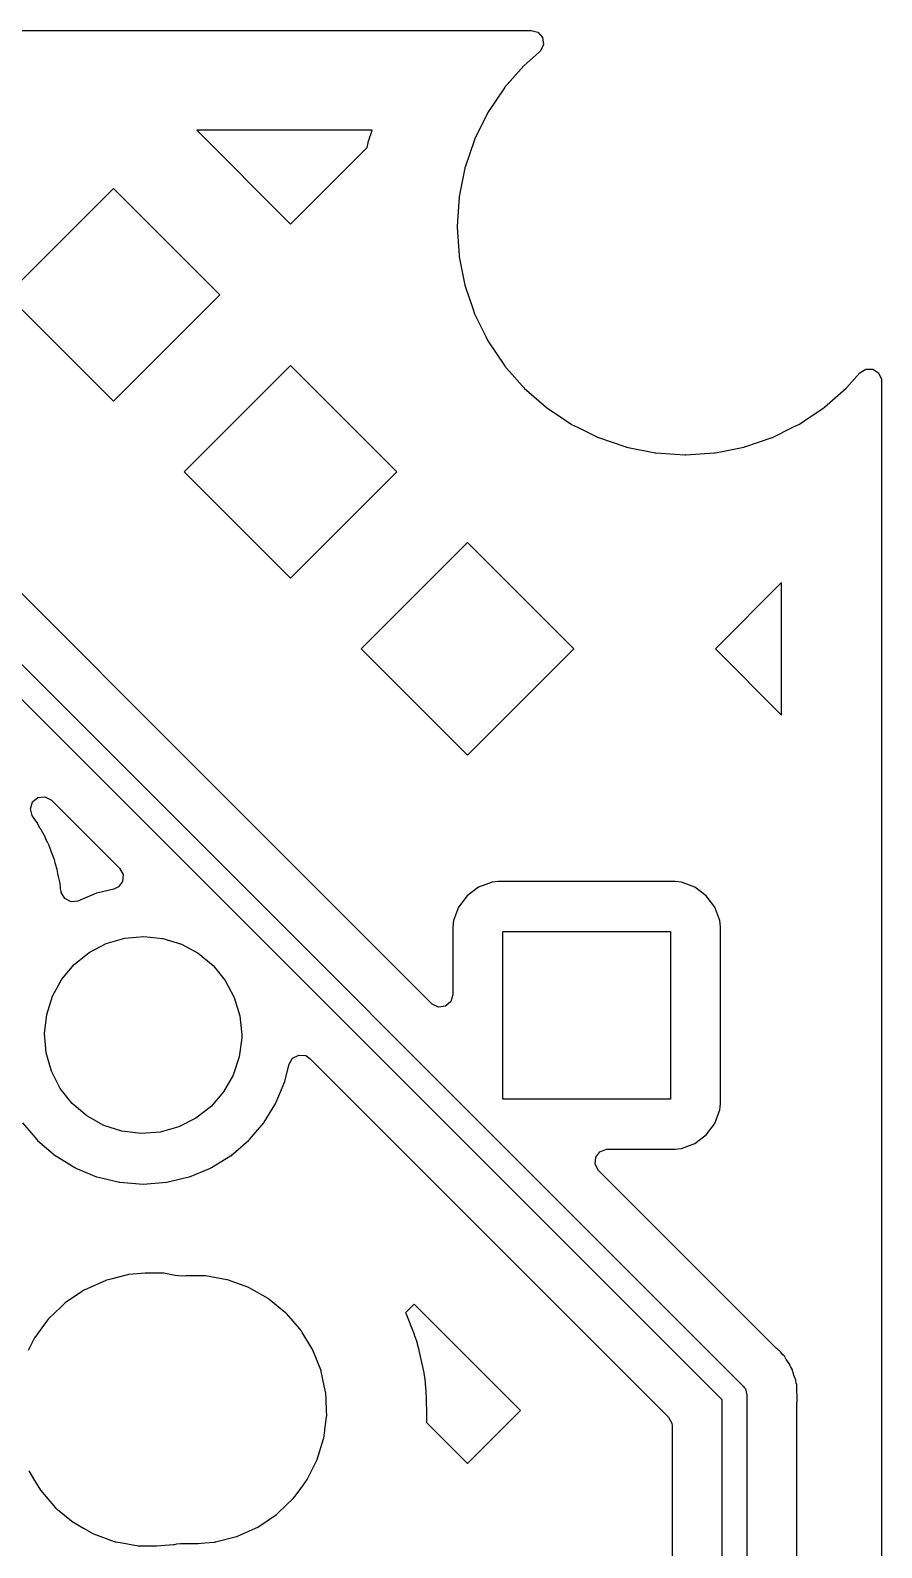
# Model space of a CAD drawing. Extents: x 124.5 to 210, y -114.5 to -26.5.
# Drawn here: x 201.36 to 209.99, y -41.9 to -26.51 of the extents above; entities that cross this region are included whole.
import ezdxf

# ---------------------------------------------------------------- set-up
doc = ezdxf.new("R2010")
doc.units = 0
doc.layers.add('BLACK', color=7, linetype='CONTINUOUS')

msp = doc.modelspace()

# ---------------------------------------------------------------- linework, layer by layer
at = {"layer": 'BLACK', "linetype": 'CONTINUOUS'}
for p, q in [((128.065, -26.5085), (206.435, -26.5085)), ((206.435, -26.5085), (206.503, -26.5285)), ((206.503, -26.5285), (206.55, -26.5822)), ((206.55, -26.5822), (206.56, -26.6524)), ((206.518, -26.7292), (206.364, -26.8641)), ((206.53, -26.717), (206.518, -26.7292)), ((206.56, -26.6524), (206.53, -26.717)), ((206.361, -26.8672), (206.167, -27.0886)), ((206.364, -26.8641), (206.361, -26.8672)), ((206.167, -27.0886), (206.165, -27.0917)), ((206.167, -27.0886), (206.167, -27.0886)), ((206.165, -27.0917), (205.996, -27.3433)), ((205.996, -27.3433), (205.863, -27.6147)), ((204.823, -27.5225), (203.045, -27.5225)), ((203.045, -27.5225), (203.996, -28.4738)), ((204.805, -27.5753), (204.823, -27.5225)), ((203.996, -28.4738), (204.772, -27.698)), ((204.772, -27.698), (204.783, -27.6508)), ((204.783, -27.6508), (204.784, -27.6468)), ((204.784, -27.6468), (204.788, -27.6309)), ((204.788, -27.6309), (204.789, -27.6269)), ((204.789, -27.6269), (204.804, -27.5792)), ((204.804, -27.5792), (204.805, -27.5753)), ((205.861, -27.6186), (205.767, -27.8961)), ((205.863, -27.6147), (205.861, -27.6186)), ((205.861, -27.6186), (205.861, -27.6186)), ((205.765, -27.9053), (205.717, -28.1421)), ((205.767, -27.8961), (205.765, -27.9012)), ((205.765, -27.9012), (205.765, -27.9053)), ((205.765, -27.9053), (205.765, -27.9053)), ((202.2, -28.1118), (201.121, -29.1908)), ((203.279, -29.1908), (202.2, -28.1118)), ((205.717, -28.1421), (205.706, -28.198)), ((205.706, -28.2021), (205.694, -28.3936)), ((205.706, -28.198), (205.706, -28.2021)), ((205.706, -28.2021), (205.706, -28.2021)), ((205.694, -28.3936), (205.687, -28.5)), ((205.687, -28.5), (205.687, -28.5041)), ((205.687, -28.5041), (205.706, -28.7939)), ((205.706, -28.7939), (205.706, -28.802)), ((205.706, -28.802), (205.707, -28.806)), ((205.707, -28.806), (205.707, -28.806)), ((205.707, -28.806), (205.765, -29.0947)), ((201.121, -29.1908), (202.2, -30.2699)), ((202.2, -30.2699), (203.279, -29.1908)), ((205.765, -29.0947), (205.765, -29.0988)), ((205.765, -29.0988), (205.767, -29.1027)), ((205.767, -29.1027), (205.767, -29.1027)), ((205.767, -29.1027), (205.844, -29.3302)), ((205.844, -29.3302), (205.863, -29.3853)), ((205.863, -29.3853), (205.892, -29.4439)), ((205.892, -29.4439), (205.976, -29.6146)), ((205.976, -29.6146), (205.996, -29.6567)), ((205.996, -29.6567), (206.165, -29.9083)), ((203.996, -29.9078), (202.917, -30.9869)), ((205.075, -30.9869), (203.996, -29.9078)), ((206.165, -29.9083), (206.167, -29.9114)), ((206.167, -29.9114), (206.167, -29.9114)), ((206.167, -29.9114), (206.344, -30.1133)), ((209.636, -30.1359), (209.771, -29.982)), ((209.771, -29.982), (209.831, -29.944)), ((209.831, -29.944), (209.902, -29.9444)), ((209.902, -29.9444), (209.961, -29.9832)), ((209.961, -29.9832), (209.99, -30.0479)), ((206.344, -30.1133), (206.364, -30.1359)), ((206.364, -30.1359), (206.367, -30.1386)), ((206.367, -30.1386), (206.589, -30.3327)), ((209.411, -30.3327), (209.633, -30.1386)), ((209.633, -30.1386), (209.636, -30.1359)), ((209.99, -30.0479), (209.992, -30.0651)), ((209.992, -30.0651), (209.992, -110.935)), ((206.589, -30.3327), (206.589, -30.3327)), ((206.589, -30.3327), (206.592, -30.3354)), ((206.592, -30.3354), (206.595, -30.3377)), ((206.595, -30.3377), (206.595, -30.3377)), ((206.595, -30.3377), (206.723, -30.4229)), ((206.723, -30.4229), (206.843, -30.5035)), ((209.157, -30.5035), (209.277, -30.4229)), ((209.277, -30.4229), (209.405, -30.3377)), ((209.405, -30.3377), (209.408, -30.3354)), ((209.405, -30.3377), (209.405, -30.3377)), ((209.408, -30.3354), (209.411, -30.3327)), ((209.411, -30.3327), (209.411, -30.3327)), ((206.843, -30.5035), (206.847, -30.5053)), ((206.847, -30.5053), (206.847, -30.5053)), ((206.847, -30.5053), (206.908, -30.5354)), ((206.908, -30.5354), (207.115, -30.6374)), ((208.885, -30.6374), (209.092, -30.5354)), ((209.092, -30.5354), (209.153, -30.5053)), ((209.153, -30.5053), (209.157, -30.5035)), ((209.153, -30.5053), (209.153, -30.5053)), ((207.115, -30.6374), (207.119, -30.6387)), ((207.119, -30.6387), (207.119, -30.6387)), ((207.119, -30.6387), (207.397, -30.7333)), ((207.397, -30.7333), (207.397, -30.7333)), ((207.397, -30.7333), (207.401, -30.7346)), ((207.401, -30.7346), (207.405, -30.7354)), ((207.405, -30.7354), (207.405, -30.7354)), ((207.405, -30.7354), (207.694, -30.7929)), ((208.306, -30.7929), (208.595, -30.7354)), ((208.595, -30.7354), (208.599, -30.7346)), ((208.595, -30.7354), (208.595, -30.7354)), ((208.599, -30.7346), (208.603, -30.7333)), ((208.603, -30.7333), (208.881, -30.6387)), ((208.603, -30.7333), (208.603, -30.7333)), ((208.881, -30.6387), (208.885, -30.6374)), ((208.881, -30.6387), (208.881, -30.6387)), ((207.694, -30.7929), (207.694, -30.7929)), ((207.694, -30.7929), (207.698, -30.7937)), ((207.698, -30.7937), (207.702, -30.7939)), ((207.702, -30.7939), (207.702, -30.7939)), ((207.702, -30.7939), (207.996, -30.8132)), ((207.996, -30.8132), (208, -30.8135)), ((208, -30.8135), (208.004, -30.8132)), ((208.004, -30.8132), (208.298, -30.7939)), ((208.298, -30.7939), (208.302, -30.7937)), ((208.298, -30.7939), (208.298, -30.7939)), ((208.302, -30.7937), (208.306, -30.7929)), ((208.306, -30.7929), (208.306, -30.7929)), ((202.917, -30.9869), (203.996, -32.0659)), ((203.996, -32.0659), (205.075, -30.9869)), ((203.131, -34.0847), (200.629, -31.5827)), ((205.792, -31.7039), (204.713, -32.7829)), ((206.871, -32.7829), (205.792, -31.7039)), ((200.213, -31.8866), (208.588, -40.2616)), ((208.375, -40.4018), (200.073, -32.1)), ((208.977, -32.1107), (208.305, -32.7829)), ((208.977, -33.4551), (208.977, -32.1107)), ((204.713, -32.7829), (205.792, -33.862)), ((205.792, -33.862), (206.871, -32.7829)), ((208.305, -32.7829), (208.977, -33.4551)), ((205.426, -36.3805), (203.131, -34.0847)), ((201.378, -34.3364), (201.433, -34.2911)), ((201.433, -34.2911), (201.503, -34.2825)), ((201.503, -34.2825), (201.572, -34.3177)), ((201.572, -34.3177), (202.262, -35.0084)), ((201.357, -34.4041), (201.378, -34.3364)), ((201.375, -34.4726), (201.357, -34.4041)), ((201.394, -34.503), (201.375, -34.4726)), ((201.4, -34.5123), (201.394, -34.503)), ((201.425, -34.5453), (201.4, -34.5123)), ((201.428, -34.5492), (201.425, -34.5453)), ((201.425, -34.5453), (201.425, -34.5453)), ((201.43, -34.5536), (201.428, -34.5492)), ((201.457, -34.6052), (201.43, -34.5536)), ((201.43, -34.5536), (201.43, -34.5536)), ((201.461, -34.6127), (201.457, -34.6052)), ((201.497, -34.6719), (201.461, -34.6127)), ((201.5, -34.6761), (201.497, -34.6719)), ((201.497, -34.6719), (201.497, -34.6719)), ((201.521, -34.7266), (201.5, -34.6761)), ((201.526, -34.7367), (201.521, -34.7266)), ((201.54, -34.7638), (201.526, -34.7367)), ((201.547, -34.7771), (201.54, -34.7638)), ((201.548, -34.7818), (201.547, -34.7771)), ((201.567, -34.8364), (201.548, -34.7818)), ((201.57, -34.8445), (201.567, -34.8364)), ((201.598, -34.9137), (201.57, -34.8445)), ((201.6, -34.9185), (201.598, -34.9137)), ((201.611, -34.9671), (201.6, -34.9185)), ((201.614, -34.9779), (201.611, -34.9671)), ((201.625, -35.0095), (201.614, -34.9779)), ((201.629, -35.0208), (201.625, -35.0095)), ((201.632, -35.04), (201.629, -35.0208)), ((201.639, -35.0821), (201.632, -35.04)), ((201.641, -35.0905), (201.639, -35.0821)), ((201.657, -35.1589), (201.641, -35.0905)), ((202.262, -35.0084), (202.296, -35.0707)), ((202.296, -35.0707), (202.291, -35.1415)), ((201.658, -35.1637), (201.657, -35.1589)), ((201.657, -35.1589), (201.657, -35.1589)), ((201.661, -35.1983), (201.658, -35.1637)), ((201.663, -35.2187), (201.661, -35.1983)), ((201.664, -35.2298), (201.663, -35.2187)), ((201.667, -35.2455), (201.664, -35.2298)), ((201.669, -35.2557), (201.667, -35.2455)), ((202.103, -35.2439), (202.032, -35.2609)), ((202.203, -35.22), (202.103, -35.2439)), ((202.249, -35.1983), (202.203, -35.22)), ((202.291, -35.1415), (202.249, -35.1983)), ((205.903, -35.1994), (205.787, -35.2867)), ((206.04, -35.1483), (205.903, -35.1994)), ((206.102, -35.1415), (206.04, -35.1483)), ((207.898, -35.1415), (206.102, -35.1415)), ((207.96, -35.1483), (207.898, -35.1415)), ((208.097, -35.1994), (207.96, -35.1483)), ((208.213, -35.2867), (208.097, -35.1994)), ((201.705, -35.3167), (201.669, -35.2557)), ((201.769, -35.3485), (201.705, -35.3167)), ((201.839, -35.3409), (201.769, -35.3485)), ((202.028, -35.2628), (201.839, -35.3409)), ((202.032, -35.2609), (202.028, -35.2628)), ((202.028, -35.2628), (202.028, -35.2628)), ((205.787, -35.2867), (205.699, -35.4033)), ((208.301, -35.4033), (208.213, -35.2867)), ((205.648, -35.5397), (205.641, -35.6019)), ((205.699, -35.4033), (205.648, -35.5397)), ((208.352, -35.5397), (208.301, -35.4033)), ((208.358, -35.6019), (208.352, -35.5397)), ((202.313, -35.7177), (202.507, -35.7)), ((202.507, -35.7), (202.701, -35.7204)), ((205.641, -35.6019), (205.641, -36.2914)), ((206.15, -37.35), (206.15, -35.65)), ((206.15, -35.65), (207.85, -35.65)), ((207.85, -35.65), (207.85, -37.35)), ((208.358, -37.3981), (208.358, -35.6019)), ((201.8, -35.9855), (201.952, -35.8632)), ((201.952, -35.8632), (202.125, -35.7728)), ((202.125, -35.7728), (202.313, -35.7177)), ((202.701, -35.7204), (202.888, -35.7781)), ((202.888, -35.7781), (203.059, -35.871)), ((201.675, -36.135), (201.8, -35.9855)), ((203.059, -35.871), (203.21, -35.9954)), ((203.21, -35.9954), (203.333, -36.1466)), ((201.581, -36.3061), (201.675, -36.135)), ((203.333, -36.1466), (203.425, -36.3189)), ((201.522, -36.4921), (201.581, -36.3061)), ((203.425, -36.3189), (203.481, -36.5058)), ((205.641, -36.2914), (205.621, -36.3595)), ((205.433, -36.3866), (205.426, -36.3805)), ((205.498, -36.4161), (205.433, -36.3866)), ((205.568, -36.406), (205.498, -36.4161)), ((205.621, -36.3595), (205.568, -36.406)), ((201.5, -36.686), (201.522, -36.4921)), ((203.481, -36.5058), (203.5, -36.7)), ((201.516, -36.8805), (201.5, -36.686)), ((203.5, -36.7279), (203.475, -36.9215)), ((203.5, -36.7), (203.5, -36.7279)), ((201.57, -37.0681), (201.516, -36.8805)), ((203.475, -36.9215), (203.414, -37.1067)), ((203.98, -36.9972), (204.015, -36.9356)), ((204.015, -36.9356), (204.078, -36.903)), ((204.078, -36.903), (204.149, -36.9095)), ((204.149, -36.9095), (204.192, -36.9375)), ((204.192, -36.9375), (207.83, -40.5755)), ((201.659, -37.2417), (201.57, -37.0681)), ((203.939, -37.1676), (203.98, -36.9972)), ((201.781, -37.3947), (201.659, -37.2417)), ((203.414, -37.1067), (203.317, -37.2764)), ((203.85, -37.3824), (203.937, -37.1722)), ((203.937, -37.1722), (203.939, -37.1676)), ((203.937, -37.1722), (203.937, -37.1722)), ((201.929, -37.5211), (201.781, -37.3947)), ((203.317, -37.2764), (203.19, -37.4242)), ((203.727, -37.5852), (203.846, -37.3912)), ((203.846, -37.3912), (203.848, -37.387)), ((203.848, -37.387), (203.85, -37.3824)), ((207.85, -37.35), (206.15, -37.35)), ((208.352, -37.4603), (208.358, -37.3981)), ((202.1, -37.6164), (201.929, -37.5211)), ((203.036, -37.5443), (202.862, -37.6323)), ((203.19, -37.4242), (203.036, -37.5443)), ((208.301, -37.5967), (208.352, -37.4603)), ((201.276, -37.5894), (201.381, -37.7128)), ((202.285, -37.6767), (202.1, -37.6164)), ((202.479, -37.6998), (202.285, -37.6767)), ((202.674, -37.6848), (202.479, -37.6998)), ((202.862, -37.6323), (202.674, -37.6848)), ((203.619, -37.7128), (203.724, -37.5894)), ((203.724, -37.5894), (203.727, -37.5852)), ((203.727, -37.5852), (203.727, -37.5852)), ((208.213, -37.7133), (208.301, -37.5967)), ((201.381, -37.7128), (201.422, -37.7605)), ((201.422, -37.7605), (201.43, -37.77)), ((201.43, -37.77), (201.611, -37.9242)), ((203.389, -37.9242), (203.57, -37.77)), ((203.57, -37.77), (203.578, -37.7605)), ((203.578, -37.7605), (203.619, -37.7128)), ((207.133, -37.8836), (207.2, -37.8588)), ((207.2, -37.8588), (207.209, -37.8585)), ((207.209, -37.8585), (207.898, -37.8585)), ((207.898, -37.8585), (207.96, -37.8517)), ((207.96, -37.8517), (208.097, -37.8006)), ((208.097, -37.8006), (208.213, -37.7133)), ((201.611, -37.9242), (201.615, -37.9268)), ((201.615, -37.9268), (201.615, -37.9268)), ((201.615, -37.9268), (201.806, -38.0437)), ((203.194, -38.0437), (203.385, -37.9268)), ((203.385, -37.9268), (203.389, -37.9242)), ((203.385, -37.9268), (203.385, -37.9268)), ((207.085, -38.0113), (207.091, -37.9405)), ((207.119, -38.0736), (207.085, -38.0113)), ((207.091, -37.9405), (207.133, -37.8836)), ((201.806, -38.0437), (201.813, -38.0482)), ((201.813, -38.0482), (201.818, -38.0501)), ((201.818, -38.0501), (201.818, -38.0501)), ((201.818, -38.0501), (202.028, -38.1372)), ((202.028, -38.1372), (202.032, -38.1391)), ((202.032, -38.1391), (202.093, -38.1537)), ((202.093, -38.1537), (202.258, -38.1934)), ((202.742, -38.1934), (202.907, -38.1537)), ((202.907, -38.1537), (202.968, -38.1391)), ((202.968, -38.1391), (202.972, -38.1372)), ((202.972, -38.1372), (203.182, -38.0501)), ((203.182, -38.0501), (203.187, -38.0482)), ((203.182, -38.0501), (203.182, -38.0501)), ((203.187, -38.0482), (203.194, -38.0437)), ((208.923, -39.8767), (207.119, -38.0736)), ((202.258, -38.1934), (202.258, -38.1934)), ((202.258, -38.1934), (202.263, -38.1945)), ((202.263, -38.1945), (202.5, -38.2132)), ((202.5, -38.2132), (202.737, -38.1945)), ((202.737, -38.1945), (202.742, -38.1934)), ((202.742, -38.1934), (202.742, -38.1934)), ((202.114, -39.1925), (201.91, -39.2846)), ((202.119, -39.1903), (202.114, -39.1925)), ((202.114, -39.1925), (202.114, -39.1925)), ((202.173, -39.1763), (202.119, -39.1903)), ((202.341, -39.1327), (202.173, -39.1763)), ((202.346, -39.1313), (202.341, -39.1327)), ((202.341, -39.1327), (202.341, -39.1327)), ((202.351, -39.1309), (202.346, -39.1313)), ((202.44, -39.1234), (202.351, -39.1309)), ((202.351, -39.1309), (202.351, -39.1309)), ((202.521, -39.1165), (202.44, -39.1234)), ((202.686, -39.1165), (202.521, -39.1165)), ((202.688, -39.1166), (202.686, -39.1165)), ((202.707, -39.1175), (202.688, -39.1166)), ((202.688, -39.1166), (202.688, -39.1166)), ((202.711, -39.1177), (202.707, -39.1175)), ((202.707, -39.1175), (202.707, -39.1175)), ((202.825, -39.1384), (202.711, -39.1177)), ((202.858, -39.1443), (202.825, -39.1384)), ((202.891, -39.1458), (202.858, -39.1443)), ((202.933, -39.1423), (202.891, -39.1458)), ((202.942, -39.1415), (202.933, -39.1423)), ((203.104, -39.1415), (202.942, -39.1415)), ((203.106, -39.1416), (203.104, -39.1415)), ((203.111, -39.1418), (203.106, -39.1416)), ((203.106, -39.1416), (203.106, -39.1416)), ((203.128, -39.1426), (203.111, -39.1418)), ((203.132, -39.1434), (203.128, -39.1426)), ((203.35, -39.1827), (203.132, -39.1434)), ((203.132, -39.1434), (203.132, -39.1434)), ((203.355, -39.1837), (203.35, -39.1827)), ((203.35, -39.1827), (203.35, -39.1827)), ((203.572, -39.2623), (203.355, -39.1837)), ((201.875, -39.3065), (201.71, -39.4179)), ((201.9, -39.2897), (201.875, -39.3065)), ((201.905, -39.2868), (201.9, -39.2897)), ((201.9, -39.2897), (201.9, -39.2897)), ((201.91, -39.2846), (201.905, -39.2868)), ((201.91, -39.2846), (201.91, -39.2846)), ((203.577, -39.265), (203.572, -39.2623)), ((203.768, -39.3737), (203.577, -39.265)), ((203.772, -39.3764), (203.768, -39.3737)), ((203.768, -39.3737), (203.768, -39.3737)), ((203.776, -39.3798), (203.772, -39.3764)), ((203.891, -39.474), (203.776, -39.3798)), ((203.776, -39.3798), (203.776, -39.3798)), ((201.668, -39.4575), (201.54, -39.58)), ((201.706, -39.4216), (201.668, -39.4575)), ((201.71, -39.4179), (201.706, -39.4216)), ((201.706, -39.4216), (201.706, -39.4216)), ((203.944, -39.5176), (203.891, -39.474)), ((203.951, -39.5226), (203.944, -39.5176)), ((203.954, -39.5266), (203.951, -39.5226)), ((204.089, -39.6819), (203.954, -39.5266)), ((203.954, -39.5266), (203.954, -39.5266)), ((205.25, -39.4301), (205.163, -39.5176)), ((205.163, -39.5176), (205.164, -39.5213)), ((205.164, -39.5213), (205.249, -39.7358)), ((206.329, -40.5092), (205.25, -39.4301)), ((201.528, -39.596), (201.4, -39.7683)), ((201.537, -39.5842), (201.528, -39.596)), ((201.54, -39.58), (201.537, -39.5842)), ((201.537, -39.5842), (201.537, -39.5842)), ((204.102, -39.6967), (204.089, -39.6819)), ((204.114, -39.7173), (204.102, -39.6967)), ((201.398, -39.7731), (201.333, -39.9)), ((201.4, -39.7683), (201.398, -39.7731)), ((201.398, -39.7731), (201.398, -39.7731)), ((204.214, -39.8826), (204.114, -39.7173)), ((205.249, -39.7358), (205.251, -39.7408)), ((205.251, -39.7408), (205.272, -39.8017)), ((205.272, -39.8017), (205.274, -39.8067)), ((205.274, -39.8067), (205.28, -39.8271)), ((205.28, -39.8271), (205.281, -39.8323)), ((205.281, -39.8323), (205.297, -39.8948)), ((204.221, -39.8938), (204.214, -39.8826)), ((204.223, -39.8987), (204.221, -39.8938)), ((204.302, -40.0981), (204.223, -39.8987)), ((204.223, -39.8987), (204.223, -39.8987)), ((205.297, -39.8948), (205.298, -39.9)), ((205.298, -39.9), (205.346, -40.1256)), ((208.931, -39.8847), (208.923, -39.8767)), ((208.965, -39.9129), (208.931, -39.8847)), ((208.977, -39.9293), (208.965, -39.9129)), ((208.99, -39.9443), (208.977, -39.9293)), ((209.005, -39.9586), (208.99, -39.9443)), ((209.024, -39.9921), (209.005, -39.9586)), ((209.027, -39.9967), (209.024, -39.9921)), ((209.034, -40.0066), (209.027, -39.9967)), ((209.06, -40.0424), (209.034, -40.0066)), ((204.306, -40.1082), (204.302, -40.0981)), ((204.307, -40.1134), (204.306, -40.1082)), ((204.337, -40.258), (204.307, -40.1134)), ((205.346, -40.1256), (205.347, -40.1309)), ((205.347, -40.1309), (205.357, -40.1945)), ((209.062, -40.0498), (209.06, -40.0424)), ((209.067, -40.0612), (209.062, -40.0498)), ((209.076, -40.079), (209.067, -40.0612)), ((209.086, -40.0964), (209.076, -40.079)), ((209.088, -40.104), (209.086, -40.0964)), ((209.098, -40.1389), (209.088, -40.104)), ((209.088, -40.104), (209.088, -40.104)), ((209.102, -40.1501), (209.098, -40.1389)), ((209.116, -40.1838), (209.102, -40.1501)), ((204.353, -40.3338), (204.337, -40.258)), ((205.357, -40.1945), (205.358, -40.1998)), ((205.358, -40.1998), (205.361, -40.2209)), ((205.361, -40.2209), (205.361, -40.2262)), ((205.361, -40.2262), (205.366, -40.2905)), ((205.366, -40.2905), (205.367, -40.2958)), ((205.367, -40.2958), (205.375, -40.5262)), ((208.588, -40.2616), (208.602, -40.2794)), ((208.602, -40.2794), (208.605, -40.2825)), ((208.605, -40.2825), (208.606, -40.2852)), ((208.606, -40.2852), (208.61, -40.2904)), ((208.61, -40.2904), (208.616, -40.3205)), ((208.616, -40.3205), (208.625, -40.35)), ((209.118, -40.1912), (209.116, -40.1838)), ((209.116, -40.1838), (209.116, -40.1838)), ((209.12, -40.2021), (209.118, -40.1912)), ((209.121, -40.2113), (209.12, -40.2021)), ((209.125, -40.2307), (209.121, -40.2113)), ((209.131, -40.2501), (209.125, -40.2307)), ((209.131, -40.258), (209.131, -40.2501)), ((209.132, -40.2943), (209.131, -40.258)), ((209.133, -40.3062), (209.132, -40.2943)), ((209.133, -40.3101), (209.133, -40.3062)), ((209.133, -40.338), (209.133, -40.3101)), ((204.356, -40.3987), (204.353, -40.3338)), ((204.36, -40.5092), (204.356, -40.3987)), ((208.375, -94.2982), (208.375, -40.4018)), ((208.625, -40.35), (208.625, -94.35)), ((209.134, -40.342), (209.133, -40.338)), ((209.133, -40.4288), (209.134, -40.4176)), ((209.133, -94.3142), (209.133, -40.4288)), ((209.136, -40.4101), (209.134, -40.342)), ((209.134, -40.4176), (209.136, -40.4101)), ((204.343, -40.7095), (204.361, -40.5695)), ((204.362, -40.5642), (204.36, -40.5092)), ((204.361, -40.5695), (204.362, -40.5642)), ((204.361, -40.5695), (204.361, -40.5695)), ((205.374, -40.6226), (205.373, -40.6274)), ((205.373, -40.6274), (205.792, -41.0462)), ((205.375, -40.6013), (205.374, -40.6226)), ((205.375, -40.5262), (205.375, -40.5315)), ((205.375, -40.5315), (205.375, -40.596)), ((205.375, -40.596), (205.375, -40.6013)), ((205.792, -41.0462), (206.329, -40.5092)), ((207.83, -40.5755), (207.864, -40.6378)), ((204.332, -40.7928), (204.343, -40.7095)), ((207.864, -40.6378), (207.867, -40.6646)), ((207.867, -40.6646), (207.867, -54.0155)), ((204.265, -41.0066), (204.33, -40.7979)), ((204.33, -40.7979), (204.332, -40.7928)), ((204.219, -41.1), (204.263, -41.0129)), ((204.263, -41.0129), (204.265, -41.0066)), ((201.339, -41.1219), (201.398, -41.2185)), ((201.398, -41.2185), (201.458, -41.3181)), ((204.126, -41.2624), (204.159, -41.2185)), ((204.159, -41.2185), (204.164, -41.2085)), ((204.164, -41.2085), (204.219, -41.1)), ((201.458, -41.3181), (201.612, -41.4954)), ((203.949, -41.4725), (204.021, -41.4034)), ((204.021, -41.4034), (204.041, -41.3773)), ((204.041, -41.3773), (204.126, -41.2624)), ((201.612, -41.4954), (201.616, -41.4988)), ((201.616, -41.4988), (201.789, -41.6409)), ((203.854, -41.5626), (203.87, -41.5473)), ((203.87, -41.5473), (203.949, -41.4725)), ((201.789, -41.6409), (201.789, -41.6409)), ((201.789, -41.6409), (201.794, -41.6443)), ((201.794, -41.6443), (201.798, -41.6469)), ((201.798, -41.6469), (201.798, -41.6469)), ((201.798, -41.6469), (201.895, -41.702)), ((201.895, -41.702), (201.998, -41.7605)), ((203.458, -41.7838), (203.639, -41.702)), ((203.639, -41.702), (203.663, -41.6913)), ((203.663, -41.6913), (203.854, -41.5626)), ((201.998, -41.7605), (202.218, -41.8406)), ((202.218, -41.8406), (202.224, -41.8415)), ((202.224, -41.8415), (202.224, -41.8415)), ((202.224, -41.8415), (202.286, -41.8527)), ((202.286, -41.8527), (202.449, -41.8823)), ((202.819, -41.8673), (202.841, -41.8616)), ((202.841, -41.8616), (202.879, -41.8577)), ((202.879, -41.8577), (202.894, -41.8584)), ((202.894, -41.8584), (202.894, -41.8584)), ((202.894, -41.8584), (202.896, -41.8585)), ((202.896, -41.8585), (203.058, -41.8585)), ((203.058, -41.8585), (203.126, -41.8527)), ((203.126, -41.8527), (203.224, -41.8444)), ((203.224, -41.8444), (203.23, -41.8439)), ((203.224, -41.8444), (203.224, -41.8444)), ((203.23, -41.8439), (203.235, -41.8426)), ((203.235, -41.8426), (203.448, -41.7873)), ((203.235, -41.8426), (203.235, -41.8426)), ((203.448, -41.7873), (203.453, -41.786)), ((203.448, -41.7873), (203.448, -41.7873)), ((203.453, -41.786), (203.458, -41.7838)), ((203.458, -41.7838), (203.458, -41.7838)), ((202.449, -41.8823), (202.453, -41.8825)), ((202.453, -41.8825), (202.453, -41.8825)), ((202.453, -41.8825), (202.472, -41.8834)), ((202.472, -41.8834), (202.472, -41.8834)), ((202.472, -41.8834), (202.474, -41.8835)), ((202.474, -41.8835), (202.639, -41.8835)), ((202.639, -41.8835), (202.72, -41.8766)), ((202.72, -41.8766), (202.809, -41.8691)), ((202.809, -41.8691), (202.814, -41.8687)), ((202.809, -41.8691), (202.809, -41.8691)), ((202.814, -41.8687), (202.819, -41.8673)), ((202.819, -41.8673), (202.819, -41.8673))]:
    msp.add_line(p, q, dxfattribs=at)

doc.saveas('drawing.dxf')
